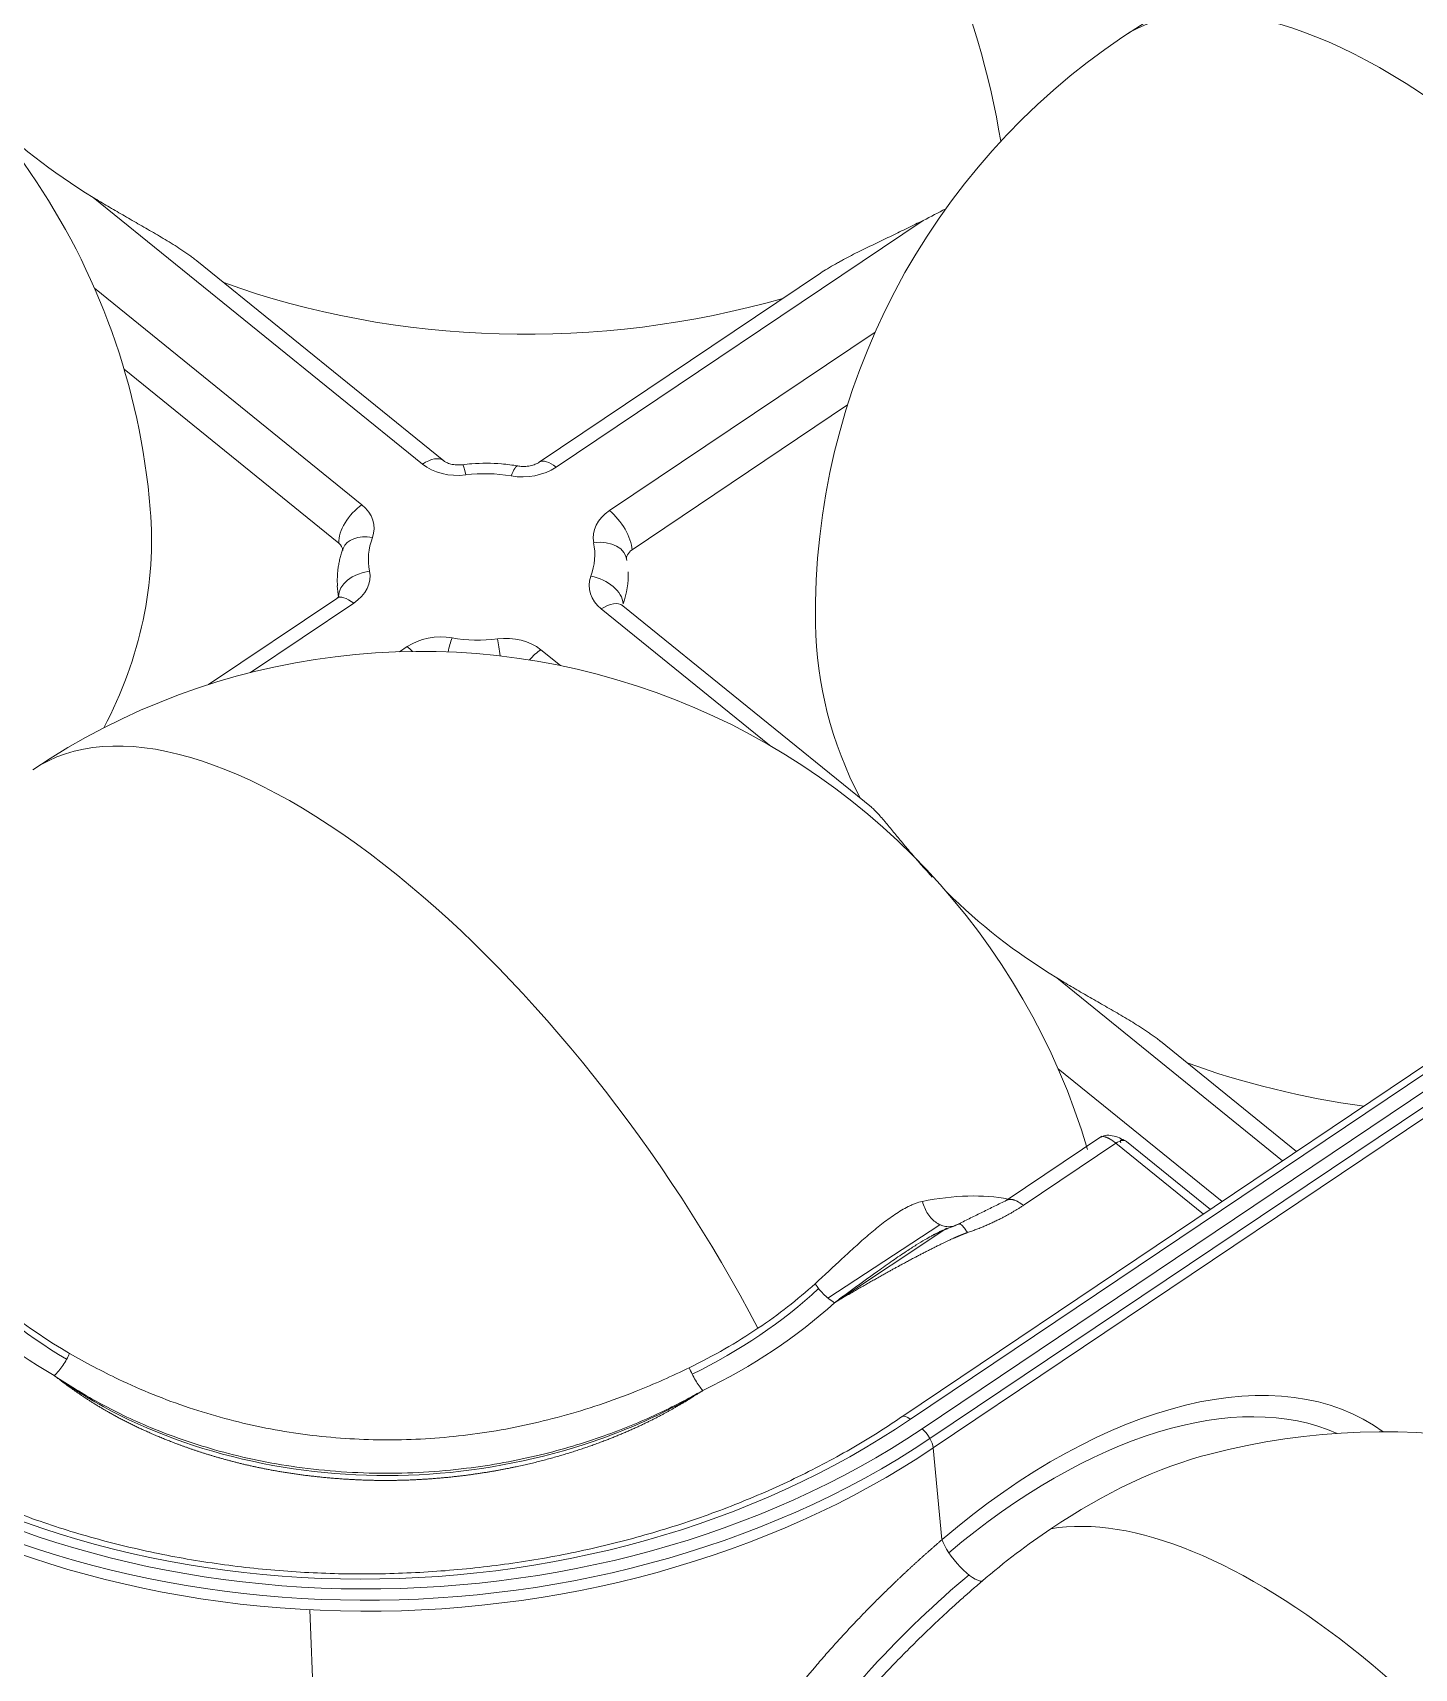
# Model space of a CAD drawing. Header units: millimetres. Extents: x 409 to 2276, y 1039 to 1674.
# Drawn here: x 2042.6 to 2085.3, y 1366.3 to 1416.8 of the extents above; entities that cross this region are included whole.
import ezdxf

# ---------------------------------------------------------------- set-up
doc = ezdxf.new("R2010")
doc.units = ezdxf.units.MM
doc.layers.add('粗实线层', color=7, linetype='Continuous', lineweight=35)

msp = doc.modelspace()

# ---------------------------------------------------------------- linework, layer by layer
at = {"layer": '粗实线层', "lineweight": 20}
for p, q in [((2054.625, 1403.481), (2044.445, 1411.724)), ((2070.101, 1411.013), (2058.753, 1403.386)), ((2055.288, 1403.58), (2047.65, 1409.764)), ((2066.93, 1409.386), (2058.228, 1403.538)), ((2044.488, 1408.915), (2052.753, 1402.223)), ((2060.408, 1402.046), (2068.618, 1407.564)), ((2045.4, 1406.415), (2052.037, 1401.042)), ((2061.102, 1400.832), (2067.765, 1405.31)), ((2107.634, 1399.709), (2069.441, 1374.039)), ((2069.706, 1373.966), (2107.896, 1399.632)), ((2051.974, 1399.334), (2048.006, 1396.668)), ((2052.499, 1399.182), (2049.314, 1397.042)), ((2068.503, 1392.88), (2060.815, 1399.105)), ((2070.067, 1373.667), (2108.261, 1399.337)), ((2065.357, 1394.792), (2060.153, 1399.005)), ((2108.506, 1399.037), (2070.312, 1373.367)), ((2070.413, 1373.079), (2108.607, 1398.748)), ((2053.918, 1397.684), (2054.153, 1397.842)), ((2058.281, 1397.747), (2058.888, 1397.256)), ((2081.214, 1381.952), (2074.229, 1387.608)), ((2081.643, 1382.241), (2077.434, 1385.648)), ((2074.272, 1384.799), (2079.342, 1380.694)), ((2075.628, 1382.714), (2072.67, 1380.725)), ((2076.058, 1382.498), (2073.198, 1380.575)), ((2078.765, 1380.306), (2076.058, 1382.498)), ((2078.979, 1380.45), (2076.389, 1382.547)), ((2070.618, 1379.976), (2067.153, 1377.712)), ((2067.362, 1377.567), (2070.83, 1379.866)), ((2070.413, 1373.079), (2070.684, 1370.245)), ((2051.148, 1368.075), (2051.66, 1354.805))]:
    msp.add_line(p, q, dxfattribs=at)
for centre, start, end in [((2024.785, 1400.31), 4.7353, 123.9045), ((2088.27, 1398.844), 69.9645, 123.9045), ((2088.27, 1398.844), 123.9045, 180.8077), ((2054.569, 1376.194), 16.4996, 123.9045), ((2084.353, 1352.078), 4.7353, 104.5238)]:
    msp.add_arc(centre, 21.5, start, end, dxfattribs=at)
for centre, major_axis, ratio, start_param, end_param in [((2058.486, 1422.96), (11.993, -17.844), 0.431052, 0.751861, 2.190613), ((2088.27, 1398.844), (-11.993, 17.844), 0.431052, 5.332205, 6.283165), ((2058.437, 1423.976), (-21.423, -1.037), 0.734481, 0.589516, 0.824093), ((2058.437, 1423.976), (-21.423, -1.037), 0.734481, 2.110643, 2.150021), ((2058.47, 1423.299), (-21.469, -1.039), 0.734481, 1.051646, 1.881857), ((2054.658, 1402.803), (-0.629, -0.777), 0.524149, 3.158569, 4.181673), ((2055.749, 1404.236), (1.498, 0.073), 0.734481, 3.829834, 4.818266), ((2055.993, 1402.472), (0.126, -0.992), 0.071717, 2.313893, 3.141283), ((2056.453, 1400.614), (-3.496, -0.169), 0.734481, 4.412198, 4.818266), ((2057.401, 1402.439), (-0.174, -0.985), 0.200672, 3.14205, 3.989249), ((2057.76, 1404.19), (1.498, 0.073), 0.734481, 4.412198, 5.40063), ((2058.786, 1402.708), (0.558, -0.83), 0.431052, 2.190613, 3.130735), ((2052.786, 1401.545), (0.629, 0.777), 0.524149, 1.04008, 2.610876), ((2051.63, 1401.468), (1.498, 0.073), 0.734481, 5.982995, 6.971427), ((2024.769, 1400.649), (-21.469, -1.039), 0.734481, 2.732588, 3.166768), ((2061.401, 1401.242), (1.498, 0.073), 0.734481, 2.259038, 3.24747), ((2060.441, 1401.368), (-0.558, 0.83), 0.431052, 3.761409, 5.332205), ((2053.11, 1400.534), (0.939, -0.343), 0.648281, 1.837504, 3.141339), ((2056.453, 1400.614), (-3.496, -0.169), 0.734481, 5.982995, 6.389063), ((2059.949, 1400.376), (-0.982, -0.191), 0.674829, 3.044258, 4.615054), ((2051.663, 1400.79), (0.499, 0.024), 0.734481, 0.000109, 0.688241), ((2056.453, 1400.614), (-3.496, -0.169), 0.734481, 2.841402, 3.24747), ((2061.433, 1400.564), (0.499, 0.024), 0.734481, 2.259038, 3.24747), ((2053.023, 1399.497), (0.982, 0.191), 0.674829, 1.473461, 3.017039), ((2051.506, 1399.986), (1.498, 0.073), 0.734481, 5.40063, 6.389063), ((2056.486, 1399.936), (-4.495, -0.218), 0.734481, 2.841402, 3.142127), ((2056.486, 1399.936), (-4.495, -0.218), 0.734481, 0.000534, 0.105877), ((2061.276, 1399.76), (1.498, 0.073), 0.734481, 2.841402, 3.829834), ((2059.862, 1399.339), (-0.939, 0.343), 0.648281, 3.4083, 4.979096), ((2052.531, 1398.504), (0.558, -0.83), 0.431052, 2.190613, 3.141582), ((2060.186, 1398.328), (-0.629, -0.777), 0.524149, 3.141608, 4.181673), ((2055.146, 1397.038), (1.498, 0.073), 0.734481, 1.270606, 2.259038), ((2055.571, 1397.433), (0.174, 0.985), 0.200672, 0.847656, 1.35603), ((2056.453, 1400.614), (-3.496, -0.169), 0.734481, 1.270606, 1.676674), ((2057.158, 1396.992), (1.498, 0.073), 0.734481, 0.688241, 1.676674), ((2056.979, 1397.401), (-0.126, 0.992), 0.071717, 4.856865, 5.455486), ((2088.254, 1399.183), (-21.469, -1.039), 0.734481, 6.257997, 6.60803), ((2054.186, 1397.165), (-0.558, 0.83), 0.431052, 5.087751, 5.332205), ((2058.314, 1397.069), (0.629, 0.777), 0.524149, 1.04008, 1.531274), ((2054.569, 1376.194), (11.993, -17.844), 0.431052, 2.190613, 3.141573), ((2054.569, 1376.194), (-11.993, 17.844), 0.431052, 4.461706, 5.332205), ((2088.221, 1399.861), (-21.423, -1.037), 0.734481, 0.589516, 0.824093), ((2088.254, 1399.183), (-21.469, -1.039), 0.734481, 1.05164, 1.322946), ((2076.075, 1382.159), (-0.315, -0.389), 0.524149, 3.141593, 4.181673), ((2064.076, 1367.844), (10.565, 12.03), 0.471637, 0.271268, 0.553696), ((2054.126, 1385.345), (16.421, 0.795), 0.734481, 3.663742, 3.983546), ((2054.115, 1385.586), (16.421, 0.795), 0.734481, 3.67544, 3.991527), ((2054.126, 1385.345), (17.185, 0.832), 0.734481, 3.67544, 3.991527), ((2054.126, 1385.345), (-16.421, -0.795), 0.734481, 2.103078, 2.422756), ((2054.115, 1385.586), (16.421, 0.795), 0.734481, 5.40063, 5.555024), ((2067.327, 1378.244), (0.672, -0.74), 0.506529, 4.393187, 5.263687), ((2054.126, 1385.345), (17.185, 0.832), 0.734481, 5.238938, 5.555024), ((2054.115, 1385.586), (16.421, 0.795), 0.734481, 5.238938, 5.40063), ((2074.067, 1359.875), (-10.34, -13.641), 0.56187, 3.152415, 4.34045), ((2074.067, 1359.875), (9.88, 13.035), 0.56187, 0.131629, 1.193638), ((2053.636, 1386.972), (-24.797, -1.2), 0.734481, 0.688241, 2.259038), ((2053.486, 1386.872), (-24.247, -1.174), 0.734481, 0.688241, 2.267471), ((2053.651, 1386.651), (-25.296, -1.225), 0.734481, 0.688241, 2.259038), ((2053.636, 1386.972), (25.271, 1.223), 0.734481, 3.834597, 5.397016), ((2069.72, 1373.624), (-0.279, 0.415), 0.431052, 5.332244, 6.291918), ((2070.083, 1373.329), (-0.279, 0.415), 0.431052, 3.813769, 5.332205), ((2075.154, 1359.051), (-9.88, -13.035), 0.56187, 3.759719, 4.164271), ((2084.353, 1352.078), (11.993, -17.844), 0.431052, 2.190613, 2.949319), ((2075.154, 1359.051), (-9.88, -13.035), 0.56187, 4.164271, 4.34045), ((2071.343, 1369.745), (-0.649, 0.761), 0.300633, 0.629973, 2.907116), ((2084.353, 1352.078), (-11.993, 17.844), 0.431052, 3.784667, 5.332205)]:
    msp.add_ellipse(centre, major_axis=major_axis, ratio=ratio, start_param=start_param, end_param=end_param, dxfattribs=at)
for points, degree, knots in [([(2044.445, 1411.724), (2044.594, 1411.633), (2044.745, 1411.543), (2045.05, 1411.363), (2045.204, 1411.273), (2045.515, 1411.094), (2045.672, 1411.004), (2045.91, 1410.867), (2045.99, 1410.821), (2046.15, 1410.729), (2046.23, 1410.683), (2046.391, 1410.589), (2046.472, 1410.541), (2046.633, 1410.445), (2046.714, 1410.397), (2046.875, 1410.298), (2046.956, 1410.247), (2047.118, 1410.144), (2047.199, 1410.091), (2047.32, 1410.009), (2047.36, 1409.981), (2047.44, 1409.924), (2047.48, 1409.895), (2047.56, 1409.836), (2047.599, 1409.806), (2047.642, 1409.771), (2047.646, 1409.768), (2047.65, 1409.764)], 3, [0, 0, 0, 0, 0.147544, 0.147544, 0.295089, 0.295089, 0.442633, 0.442633, 0.516405, 0.516405, 0.590177, 0.590177, 0.663949, 0.663949, 0.737721, 0.737721, 0.811494, 0.811494, 0.885266, 0.885266, 0.922152, 0.922152, 0.959038, 0.959038, 0.995924, 0.995924, 1, 1, 1, 1]), ([(2066.929, 1409.386), (2066.999, 1409.433), (2067.07, 1409.477), (2067.223, 1409.571), (2067.305, 1409.619), (2067.43, 1409.689), (2067.472, 1409.712), (2067.556, 1409.758), (2067.597, 1409.78), (2067.723, 1409.847), (2067.806, 1409.89), (2067.973, 1409.976), (2068.057, 1410.018), (2068.306, 1410.142), (2068.472, 1410.223), (2068.803, 1410.383), (2068.967, 1410.461), (2069.294, 1410.619), (2069.457, 1410.697), (2069.781, 1410.854), (2069.942, 1410.933), (2070.101, 1411.013)], 3, [0, 0, 0, 0, 0.068287, 0.068287, 0.14593, 0.14593, 0.184751, 0.184751, 0.223572, 0.223572, 0.301215, 0.301215, 0.378858, 0.378858, 0.534143, 0.534143, 0.689429, 0.689429, 0.844714, 0.844714, 1, 1, 1, 1]), ([(2055.867, 1403.464), (2055.82, 1403.458), (2055.712, 1403.451), (2055.541, 1403.469), (2055.389, 1403.516), (2055.316, 1403.559), (2055.292, 1403.576), (2055.288, 1403.58)], 3, [0, 0, 0, 0, 0.182782, 0.428476, 0.676042, 0.925364, 1, 1, 1, 1]), ([(2057.575, 1403.424), (2057.408, 1403.453), (2056.938, 1403.515), (2056.359, 1403.516), (2055.96, 1403.475), (2055.867, 1403.464)], 3, [0, 0, 0, 0, 0.298575, 0.83638, 1, 1, 1, 1]), ([(2058.228, 1403.538), (2058.205, 1403.521), (2058.142, 1403.487), (2057.999, 1403.434), (2057.816, 1403.405), (2057.669, 1403.409), (2057.593, 1403.421), (2057.575, 1403.424)], 3, [0, 0, 0, 0, 0.187791, 0.428128, 0.672802, 0.922398, 1, 1, 1, 1]), ([(2052.05, 1399.403), (2052.05, 1399.403), (2052.048, 1399.402), (2052.035, 1399.379), (2051.991, 1399.347), (2051.974, 1399.334)], 3, [0, 0, 0, 0, 0.11482, 0.705022, 1, 1, 1, 1]), ([(2060.815, 1399.105), (2060.804, 1399.116), (2060.793, 1399.126), (2060.791, 1399.128), (2060.791, 1399.127)], 3, [0, 0, 0, 0, 0.700592, 1, 1, 1, 1]), ([(2068.501, 1392.881), (2068.504, 1392.879), (2068.506, 1392.877), (2068.526, 1392.86), (2068.545, 1392.844), (2068.6, 1392.792), (2068.638, 1392.752), (2068.717, 1392.668), (2068.757, 1392.623), (2068.819, 1392.551), (2068.84, 1392.527), (2068.882, 1392.478), (2068.903, 1392.453), (2068.967, 1392.377), (2069.011, 1392.325), (2069.098, 1392.219), (2069.143, 1392.165), (2069.278, 1392.001), (2069.371, 1391.889), (2069.561, 1391.66), (2069.658, 1391.545), (2069.857, 1391.311), (2069.959, 1391.193), (2070.168, 1390.958), (2070.275, 1390.839), (2070.384, 1390.721)], 3, [0, 0, 0, 0, 0.004957, 0.004957, 0.04181, 0.04181, 0.115517, 0.115517, 0.189224, 0.189224, 0.226077, 0.226077, 0.262931, 0.262931, 0.336638, 0.336638, 0.410345, 0.410345, 0.557759, 0.557759, 0.705172, 0.705172, 0.852586, 0.852586, 1, 1, 1, 1]), ([(2074.229, 1387.608), (2074.378, 1387.517), (2074.529, 1387.427), (2074.834, 1387.247), (2074.988, 1387.157), (2075.299, 1386.978), (2075.456, 1386.888), (2075.694, 1386.751), (2075.774, 1386.705), (2075.934, 1386.613), (2076.014, 1386.567), (2076.175, 1386.473), (2076.256, 1386.425), (2076.417, 1386.329), (2076.498, 1386.281), (2076.659, 1386.182), (2076.74, 1386.132), (2076.902, 1386.028), (2076.983, 1385.975), (2077.104, 1385.893), (2077.144, 1385.865), (2077.224, 1385.808), (2077.264, 1385.779), (2077.344, 1385.72), (2077.383, 1385.69), (2077.426, 1385.655), (2077.43, 1385.652), (2077.434, 1385.648)], 3, [0, 0, 0, 0, 0.147544, 0.147544, 0.295089, 0.295089, 0.442633, 0.442633, 0.516405, 0.516405, 0.590177, 0.590177, 0.663949, 0.663949, 0.737721, 0.737721, 0.811494, 0.811494, 0.885266, 0.885266, 0.922152, 0.922152, 0.959038, 0.959038, 0.995924, 0.995924, 1, 1, 1, 1]), ([(2076.058, 1382.498), (2076.055, 1382.5), (2076.049, 1382.505), (2076.039, 1382.513), (2076.029, 1382.521), (2076.02, 1382.528), (2076.01, 1382.535), (2076.001, 1382.542), (2075.991, 1382.549), (2075.982, 1382.556), (2075.972, 1382.563), (2075.963, 1382.569), (2075.954, 1382.576), (2075.944, 1382.582), (2075.935, 1382.588), (2075.926, 1382.594), (2075.917, 1382.6), (2075.907, 1382.606), (2075.898, 1382.612), (2075.889, 1382.617), (2075.88, 1382.622), (2075.871, 1382.627), (2075.862, 1382.632), (2075.854, 1382.637), (2075.845, 1382.642), (2075.836, 1382.646), (2075.827, 1382.65), (2075.819, 1382.655), (2075.81, 1382.659), (2075.802, 1382.662), (2075.794, 1382.666), (2075.785, 1382.669), (2075.777, 1382.673), (2075.769, 1382.676), (2075.761, 1382.679), (2075.753, 1382.681), (2075.745, 1382.684), (2075.738, 1382.686), (2075.73, 1382.688), (2075.722, 1382.69), (2075.715, 1382.692), (2075.695, 1382.697), (2075.663, 1382.701), (2075.624, 1382.699), (2075.595, 1382.69), (2075.58, 1382.681), (2075.575, 1382.678)], 3, [0, 0, 0, 0, 0.015259, 0.030542, 0.045851, 0.061184, 0.076541, 0.091924, 0.107331, 0.122764, 0.138222, 0.153704, 0.169212, 0.184745, 0.200304, 0.215887, 0.231497, 0.247131, 0.262791, 0.278477, 0.294188, 0.309925, 0.325688, 0.341477, 0.357291, 0.373131, 0.388998, 0.40489, 0.420808, 0.436753, 0.452723, 0.46872, 0.484744, 0.500793, 0.516869, 0.532971, 0.5491, 0.565256, 0.581438, 0.597647, 0.613882, 0.630144, 0.731381, 0.836478, 0.945447, 1, 1, 1, 1]), ([(2076.327, 1382.577), (2076.256, 1382.619), (2076.11, 1382.69), (2075.886, 1382.746), (2075.709, 1382.743), (2075.631, 1382.698), (2075.609, 1382.681)], 3, [0, 0, 0, 0, 0.266791, 0.554933, 0.863517, 1, 1, 1, 1]), ([(2076.297, 1382.58), (2076.286, 1382.586), (2076.263, 1382.596), (2076.23, 1382.602), (2076.204, 1382.593), (2076.194, 1382.563), (2076.202, 1382.527), (2076.21, 1382.504)], 3, [0, 0, 0, 0, 0.170425, 0.377819, 0.585212, 0.792606, 1, 1, 1, 1]), ([(2070.08, 1380.697), (2070.004, 1380.682), (2069.93, 1380.659), (2069.82, 1380.618), (2069.784, 1380.603), (2069.712, 1380.571), (2069.605, 1380.521), (2069.5, 1380.463), (2069.361, 1380.381), (2069.292, 1380.337), (2069.087, 1380.199), (2068.951, 1380.099), (2068.681, 1379.887), (2068.547, 1379.776), (2068.277, 1379.545), (2068.143, 1379.426), (2067.872, 1379.181), (2067.736, 1379.056), (2067.325, 1378.675), (2067.047, 1378.413), (2066.76, 1378.153)], 3, [0, 0, 0, 0, 0.0625, 0.0625, 0.09375, 0.09375, 0.125, 0.1875, 0.1875, 0.25, 0.25, 0.375, 0.375, 0.5, 0.5, 0.625, 0.625, 0.75, 0.75, 1, 1, 1, 1]), ([(2070.08, 1380.697), (2070.097, 1380.627), (2070.12, 1380.559), (2070.177, 1380.43), (2070.21, 1380.368), (2070.285, 1380.254), (2070.327, 1380.202), (2070.417, 1380.109), (2070.466, 1380.068), (2070.567, 1380), (2070.62, 1379.973), (2070.728, 1379.934), (2070.783, 1379.922), (2070.873, 1379.914), (2070.908, 1379.914), (2070.943, 1379.918)], 3, [0, 0, 0, 0, 0.150427, 0.150427, 0.300854, 0.300854, 0.451281, 0.451281, 0.601708, 0.601708, 0.752134, 0.752134, 0.902561, 0.902561, 1, 1, 1, 1]), ([(2073.198, 1380.575), (2072.839, 1380.334), (2072.422, 1380.127), (2071.961, 1379.899), (2071.471, 1379.733)], 2, [0, 0, 0, 0.5, 0.5, 1, 1, 1]), ([(2070.943, 1379.918), (2070.962, 1379.919), (2070.98, 1379.922), (2071.052, 1379.937), (2071.103, 1379.955), (2071.152, 1379.981)], 3, [0, 0, 0, 0, 0.260493, 0.260493, 1, 1, 1, 1]), ([(2071.471, 1379.733), (2071.455, 1379.76), (2071.439, 1379.785), (2071.407, 1379.833), (2071.391, 1379.855), (2071.359, 1379.895), (2071.343, 1379.914), (2071.313, 1379.945), (2071.298, 1379.959), (2071.269, 1379.981), (2071.256, 1379.989), (2071.238, 1379.997), (2071.233, 1379.999), (2071.228, 1380.001)], 3, [0, 0, 0, 0, 0.184663, 0.184663, 0.369326, 0.369326, 0.55399, 0.55399, 0.738653, 0.738653, 0.923316, 0.923316, 1, 1, 1, 1]), ([(2071.471, 1379.733), (2071.371, 1379.7), (2071.166, 1379.614), (2070.999, 1379.543), (2070.76, 1379.429), (2070.357, 1379.235), (2069.851, 1378.968), (2069.4, 1378.73), (2068.852, 1378.424), (2068.095, 1378.001), (2067.359, 1377.566)], 2, [0, 0, 0, 0.125, 0.125, 0.25, 0.25, 0.5, 0.5, 0.75, 0.75, 1, 1, 1]), ([(2070.357, 1379.628), (2070.292, 1379.592), (2070.135, 1379.502), (2069.879, 1379.346), (2069.546, 1379.131), (2069.15, 1378.863), (2068.796, 1378.614), (2068.526, 1378.42), (2068.354, 1378.295), (2068.183, 1378.171), (2068.015, 1378.048), (2067.849, 1377.926), (2067.684, 1377.805), (2067.521, 1377.685), (2067.413, 1377.605), (2067.359, 1377.566)], 3, [0, 0, 0, 0, 0.063659, 0.153931, 0.253217, 0.396101, 0.551493, 0.610136, 0.668031, 0.725186, 0.781607, 0.837292, 0.892252, 0.946487, 1, 1, 1, 1]), ([(2070.714, 1379.813), (2070.697, 1379.805), (2070.653, 1379.784), (2070.581, 1379.748), (2070.498, 1379.705), (2070.423, 1379.664), (2070.375, 1379.638), (2070.357, 1379.628)], 3, [0, 0, 0, 0, 0.147754, 0.36745, 0.600641, 0.84708, 1, 1, 1, 1]), ([(2043.715, 1376.001), (2043.689, 1375.94), (2043.659, 1375.878), (2043.591, 1375.753), (2043.553, 1375.691), (2043.471, 1375.57), (2043.427, 1375.512), (2043.336, 1375.406), (2043.289, 1375.357), (2043.243, 1375.314)], 3, [0, 0, 0, 0, 0.25, 0.25, 0.5, 0.5, 0.75, 0.75, 1, 1, 1, 1]), ([(2062.872, 1375.558), (2062.338, 1375.3), (2061.065, 1374.73), (2058.976, 1374.024), (2056.633, 1373.52), (2054.278, 1373.295), (2051.931, 1373.349), (2049.618, 1373.68), (2047.358, 1374.289), (2045.383, 1375.09), (2044.205, 1375.718), (2043.715, 1376.001)], 3, [0, 0, 0, 0, 0.091081, 0.211501, 0.327994, 0.442714, 0.556821, 0.671426, 0.787979, 0.908713, 1, 1, 1, 1]), ([(2062.872, 1375.558), (2062.898, 1375.492), (2062.928, 1375.426), (2062.992, 1375.296), (2063.027, 1375.232), (2063.099, 1375.11), (2063.137, 1375.052), (2063.213, 1374.945), (2063.252, 1374.895), (2063.291, 1374.851)], 3, [0, 0, 0, 0, 0.25, 0.25, 0.5, 0.5, 0.75, 0.75, 1, 1, 1, 1]), ([(2063.291, 1374.851), (2062.861, 1374.575), (2062.486, 1374.358), (2062.034, 1374.097), (2061.579, 1373.875), (2060.554, 1373.374), (2059.391, 1372.997), (2058.056, 1372.564), (2056.655, 1372.334), (2055.863, 1372.204), (2055.05, 1372.138), (2054.168, 1372.066), (2053.307, 1372.075), (2052.427, 1372.083), (2051.517, 1372.174), (2050.646, 1372.261), (2049.836, 1372.417), (2049.086, 1372.561), (2048.353, 1372.77), (2047.68, 1372.962), (2047.039, 1373.203), (2045.871, 1373.64), (2044.873, 1374.212), (2044.43, 1374.466), (2044.001, 1374.759), (2043.637, 1375.008), (2043.243, 1375.314)], 2, [0, 0, 0, 0.0625, 0.0625, 0.125, 0.125, 0.25, 0.25, 0.375, 0.375, 0.4375, 0.4375, 0.5, 0.5, 0.5625, 0.5625, 0.625, 0.625, 0.6875, 0.6875, 0.75, 0.75, 0.875, 0.875, 0.9375, 0.9375, 1, 1, 1]), ([(2063.291, 1374.851), (2062.835, 1374.597), (2061.853, 1374.082), (2060.181, 1373.399), (2058.207, 1372.809), (2055.886, 1372.384), (2053.282, 1372.235), (2050.65, 1372.442), (2048.266, 1372.956), (2046.27, 1373.651), (2044.62, 1374.44), (2043.676, 1375.025), (2043.243, 1375.314)], 3, [0, 0, 0, 0, 0.076224, 0.161169, 0.256696, 0.364345, 0.486913, 0.614888, 0.729118, 0.830149, 0.919782, 1, 1, 1, 1]), ([(2043.503, 1375.143), (2043.511, 1375.137), (2043.519, 1375.131), (2043.603, 1375.068), (2043.682, 1375.014), (2044.079, 1374.747), (2044.411, 1374.546), (2047.508, 1372.84), (2051.055, 1372.065), (2056.251, 1372.341), (2057.974, 1372.659), (2060.404, 1373.439), (2061.181, 1373.747), (2062.288, 1374.286), (2062.653, 1374.474), (2062.998, 1374.689), (2063.005, 1374.693), (2063.011, 1374.697)], 3, [0, 0, 0, 0, 0.001657, 0.001657, 0.016997, 0.016997, 0.07836, 0.07836, 0.569263, 0.569263, 0.814715, 0.814715, 0.937441, 0.937441, 0.998803, 0.998803, 1, 1, 1, 1]), ([(2069.437, 1374.041), (2069.222, 1373.892), (2068.476, 1373.396), (2067.125, 1372.612), (2065.344, 1371.745), (2063.467, 1370.995), (2061.512, 1370.367), (2059.493, 1369.866), (2057.428, 1369.497), (2055.331, 1369.263), (2053.219, 1369.165), (2051.11, 1369.204), (2049.02, 1369.381), (2046.966, 1369.692), (2044.964, 1370.136), (2043.029, 1370.709), (2041.178, 1371.407), (2039.424, 1372.223), (2037.781, 1373.151), (2036.537, 1373.997), (2035.849, 1374.532), (2035.637, 1374.703)], 3, [0, 0, 0, 0, 0.023235, 0.079192, 0.135159, 0.191124, 0.247087, 0.303052, 0.359018, 0.414985, 0.470951, 0.526916, 0.582876, 0.638831, 0.694778, 0.750718, 0.806651, 0.862579, 0.918506, 0.974437, 1, 1, 1, 1]), ([(2034.659, 1371.077), (2034.67, 1371.066), (2034.69, 1371.045), (2034.722, 1371.014), (2034.753, 1370.982), (2034.785, 1370.95), (2034.816, 1370.918), (2034.847, 1370.886), (2034.879, 1370.854), (2034.911, 1370.822), (2034.942, 1370.789), (2034.974, 1370.757), (2035.005, 1370.725), (2035.037, 1370.692), (2035.069, 1370.659), (2035.101, 1370.627), (2035.132, 1370.594), (2035.164, 1370.561), (2035.196, 1370.528), (2035.228, 1370.495), (2035.26, 1370.461), (2035.292, 1370.428), (2035.324, 1370.395), (2035.356, 1370.361), (2035.388, 1370.327), (2035.42, 1370.294), (2035.453, 1370.26), (2035.485, 1370.226), (2035.517, 1370.192), (2035.549, 1370.158), (2035.582, 1370.124), (2035.614, 1370.09), (2035.646, 1370.055), (2035.679, 1370.021), (2035.711, 1369.986), (2035.743, 1369.952), (2035.776, 1369.917), (2035.808, 1369.882), (2035.841, 1369.847), (2035.874, 1369.812), (2035.906, 1369.777), (2035.939, 1369.742), (2035.971, 1369.706), (2036.004, 1369.671), (2036.037, 1369.636), (2036.07, 1369.6), (2036.102, 1369.564), (2036.135, 1369.529), (2036.168, 1369.493), (2036.201, 1369.457), (2036.234, 1369.421), (2036.267, 1369.385), (2036.3, 1369.348), (2036.333, 1369.312), (2036.449, 1369.183), (2036.65, 1368.959), (2036.935, 1368.638), (2037.22, 1368.31), (2037.523, 1367.955), (2037.843, 1367.573), (2038.179, 1367.162), (2038.512, 1366.744), (2038.91, 1366.233), (2039.367, 1365.624), (2039.872, 1364.917), (2040.398, 1364.139), (2040.935, 1363.292), (2041.467, 1362.374), (2041.867, 1361.614), (2042.158, 1361.013), (2042.358, 1360.575), (2042.546, 1360.136), (2042.722, 1359.695), (2042.886, 1359.254), (2043.037, 1358.811), (2043.16, 1358.416), (2043.259, 1358.07), (2043.337, 1357.774), (2043.409, 1357.478), (2043.475, 1357.183), (2043.521, 1356.952), (2043.552, 1356.785), (2043.571, 1356.68), (2043.588, 1356.576), (2043.605, 1356.472), (2043.621, 1356.368), (2043.637, 1356.264), (2043.651, 1356.161), (2043.665, 1356.058), (2043.677, 1355.955), (2043.689, 1355.852), (2043.7, 1355.749), (2043.71, 1355.647), (2043.72, 1355.545), (2043.725, 1355.477), (2043.728, 1355.443)], 3, [0, 0, 0, 0, 0.002341, 0.004682, 0.007023, 0.009364, 0.011706, 0.014048, 0.016391, 0.018733, 0.021077, 0.023421, 0.025765, 0.02811, 0.030456, 0.032803, 0.03515, 0.037499, 0.039848, 0.042198, 0.044549, 0.046902, 0.049255, 0.05161, 0.053965, 0.056323, 0.058681, 0.061041, 0.063402, 0.065765, 0.068129, 0.070495, 0.072862, 0.075231, 0.077602, 0.079975, 0.082349, 0.084726, 0.087104, 0.089484, 0.091867, 0.094251, 0.096638, 0.099026, 0.101417, 0.103811, 0.106206, 0.108604, 0.111005, 0.113407, 0.115813, 0.118221, 0.120631, 0.123045, 0.125461, 0.14628, 0.167232, 0.188345, 0.209648, 0.235273, 0.261112, 0.287211, 0.313612, 0.356663, 0.400309, 0.44471, 0.500444, 0.557062, 0.614823, 0.642056, 0.669418, 0.696933, 0.724625, 0.752518, 0.780636, 0.809001, 0.828023, 0.847069, 0.866145, 0.88526, 0.904419, 0.911261, 0.9181, 0.924935, 0.931767, 0.938597, 0.945425, 0.95225, 0.959074, 0.965897, 0.972719, 0.979539, 0.98636, 0.99318, 1, 1, 1, 1]), ([(2061.81, 1355.026), (2061.81, 1355.043), (2061.811, 1355.077), (2061.811, 1355.129), (2061.811, 1355.181), (2061.812, 1355.233), (2061.813, 1355.285), (2061.814, 1355.336), (2061.816, 1355.388), (2061.818, 1355.44), (2061.82, 1355.492), (2061.822, 1355.544), (2061.824, 1355.596), (2061.827, 1355.648), (2061.83, 1355.7), (2061.833, 1355.752), (2061.836, 1355.804), (2061.839, 1355.856), (2061.843, 1355.908), (2061.847, 1355.96), (2061.851, 1356.012), (2061.856, 1356.064), (2061.86, 1356.117), (2061.865, 1356.169), (2061.871, 1356.221), (2061.876, 1356.273), (2061.881, 1356.326), (2061.887, 1356.378), (2061.893, 1356.43), (2061.899, 1356.482), (2061.906, 1356.535), (2061.913, 1356.587), (2061.92, 1356.64), (2061.927, 1356.692), (2061.934, 1356.744), (2061.942, 1356.797), (2061.95, 1356.849), (2061.958, 1356.902), (2061.966, 1356.954), (2061.974, 1357.007), (2061.983, 1357.06), (2062.015, 1357.25), (2062.078, 1357.578), (2062.184, 1358.044), (2062.307, 1358.51), (2062.441, 1358.959), (2062.585, 1359.391), (2062.736, 1359.804), (2062.899, 1360.215), (2063.119, 1360.733), (2063.411, 1361.355), (2063.877, 1362.246), (2064.497, 1363.291), (2065.257, 1364.408), (2066.022, 1365.421), (2066.627, 1366.158), (2067.096, 1366.7), (2067.414, 1367.057), (2067.736, 1367.408), (2068.041, 1367.732), (2068.328, 1368.03), (2068.596, 1368.302), (2068.864, 1368.569), (2069.068, 1368.767), (2069.205, 1368.9), (2069.276, 1368.967), (2069.347, 1369.035), (2069.417, 1369.102), (2069.488, 1369.169), (2069.559, 1369.235), (2069.63, 1369.301), (2069.7, 1369.367), (2069.771, 1369.432), (2069.841, 1369.497), (2069.912, 1369.561), (2069.982, 1369.625), (2070.053, 1369.689), (2070.123, 1369.752), (2070.193, 1369.815), (2070.264, 1369.877), (2070.334, 1369.94), (2070.404, 1370.001), (2070.474, 1370.063), (2070.544, 1370.124), (2070.614, 1370.185), (2070.661, 1370.225), (2070.684, 1370.245)], 3, [0, 0, 0, 0, 0.003474, 0.006945, 0.010415, 0.013884, 0.01735, 0.020815, 0.024279, 0.027741, 0.031201, 0.03466, 0.038117, 0.041573, 0.045028, 0.048482, 0.051934, 0.055385, 0.058834, 0.062283, 0.06573, 0.069177, 0.072622, 0.076066, 0.07951, 0.082952, 0.086394, 0.089835, 0.093275, 0.096714, 0.100152, 0.10359, 0.107027, 0.110464, 0.1139, 0.117335, 0.12077, 0.124205, 0.127639, 0.131073, 0.134506, 0.137939, 0.168312, 0.198525, 0.228607, 0.258584, 0.285175, 0.3116, 0.337881, 0.364039, 0.410564, 0.456536, 0.533904, 0.609393, 0.669532, 0.72835, 0.752054, 0.775518, 0.798776, 0.821863, 0.84054, 0.85908, 0.877505, 0.895836, 0.900642, 0.905439, 0.910226, 0.915005, 0.919776, 0.924538, 0.929293, 0.934041, 0.938783, 0.943518, 0.948247, 0.952971, 0.957689, 0.962403, 0.967113, 0.971819, 0.976522, 0.981222, 0.985919, 0.990614, 0.995308, 1, 1, 1, 1]), ([(2063.37, 1356.762), (2063.43, 1357.032), (2063.614, 1357.747), (2064.004, 1358.87), (2064.553, 1360.09), (2065.15, 1361.192), (2065.768, 1362.187), (2066.39, 1363.085), (2067.002, 1363.894), (2067.592, 1364.622), (2068.156, 1365.276), (2068.689, 1365.865), (2069.19, 1366.393), (2069.656, 1366.867), (2070.087, 1367.292), (2070.483, 1367.67), (2070.845, 1368.007), (2071.175, 1368.307), (2071.476, 1368.575), (2071.722, 1368.789), (2071.867, 1368.914), (2071.921, 1368.96)], 3, [0, 0, 0, 0, 0.065651, 0.172902, 0.269387, 0.356411, 0.434957, 0.505981, 0.570225, 0.628443, 0.681288, 0.729301, 0.773052, 0.81295, 0.849245, 0.882206, 0.912119, 0.939276, 0.963964, 0.986483, 1, 1, 1, 1]), ([(2071.521, 1369.155), (2070.511, 1368.318), (2069.464, 1367.322), (2067.931, 1365.638), (2067.374, 1364.968), (2066.371, 1363.632), (2065.919, 1362.961), (2064.708, 1360.92), (2064.13, 1359.579), (2063.762, 1358.185), (2063.745, 1358.119), (2063.728, 1358.053)], 3, [0, 0, 0, 0, 0.28429, 0.28429, 0.458868, 0.458868, 0.633445, 0.633445, 0.982601, 0.982601, 1, 1, 1, 1])]:
    msp.add_open_spline(points, degree=degree, knots=knots, dxfattribs=at)
for points, degree in [([(2052.17, 1400.877), (2051.963, 1400.314), (2051.997, 1399.718)], 2), ([(2072.679, 1380.732), (2071.195, 1380.002)], 1), ([(2071.263, 1380.013), (2070.789, 1379.846), (2070.358, 1379.627)], 2)]:
    msp.add_open_spline(points, degree=degree, dxfattribs=at)
msp.add_rational_spline([(2073.198, 1380.575), (2072.984, 1380.748), (2072.792, 1380.809), (2072.671, 1380.726)], [1.15516810681, 1.02480274719, 0.976582781386, 1.0105082094], degree=3, dxfattribs=at)

doc.saveas('drawing.dxf')
